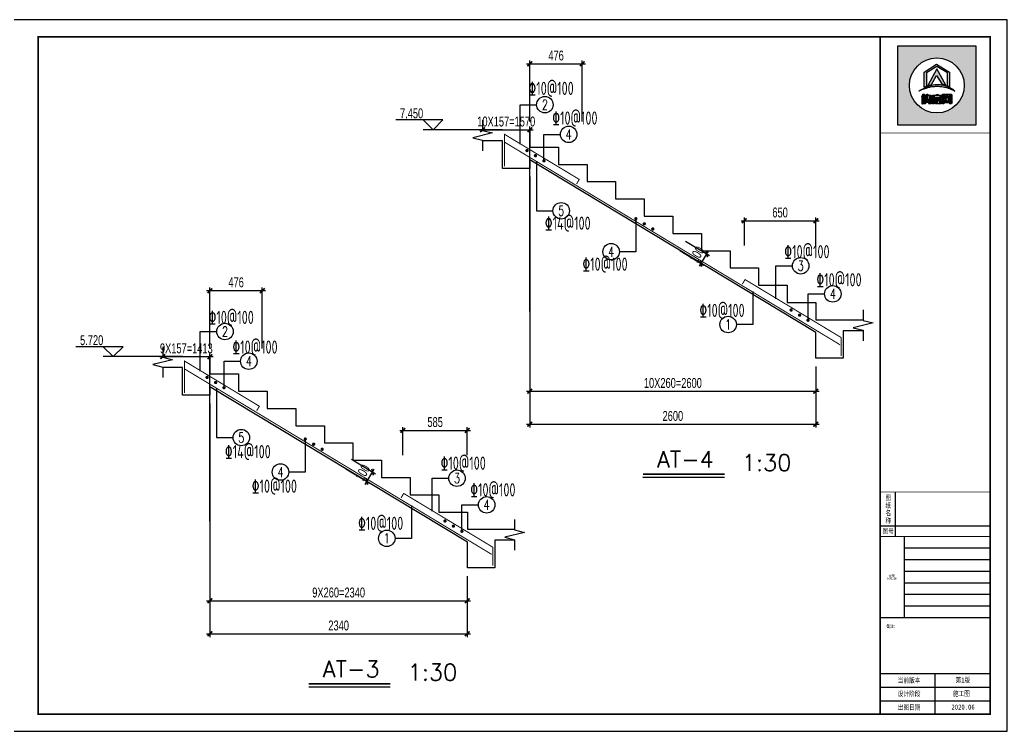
# Model space of a CAD drawing. Header units: millimetres. Extents: x -807114 to 558292, y -468455 to -61603.
# Drawn here: x 521948 to 551876, y -254641 to -233078 of the extents above; entities that cross this region are included whole.
import ezdxf
from ezdxf.enums import TextEntityAlignment as Align

# ---------------------------------------------------------------- set-up
doc = ezdxf.new("R2010")
doc.units = ezdxf.units.MM
doc.header["$LTSCALE"] = 1000
for name, color, linetype in [('DIM', 3, 'Continuous'), ('NUM', 7, 'Continuous'), ('PUB_TEXT', 3, 'Continuous'), ('PUB_TITLE', 4, 'Continuous'), ('REIN', 1, 'Continuous'), ('STAIR_DE', 7, 'Continuous'), ('TEXT', 7, 'Continuous'), ('THIN', 7, 'Continuous')]:
    doc.layers.add(name, color=color, linetype=linetype)
doc.styles.add('HCJG_Dim', font='HCJG.shx', dxfattribs={"width": 0.7, "bigfont": 'hztxt.shx'})
doc.styles.add('HCJG_Label', font='HCJG.shx', dxfattribs={"width": 0.7, "bigfont": 'hztxt.shx'})
doc.styles.add('HCJG_Norm', font='txt.shx', dxfattribs={"bigfont": 'hztxt.shx'})
doc.styles.add('HCJG_Num', font='txt.shx', dxfattribs={"width": 0.7, "bigfont": 'hztxt.shx'})
doc.styles.add('TSSD_Norm', font='Tssdeng.shx', dxfattribs={"width": 0.7, "bigfont": 'hztxt.shx'})
doc.styles.add('ZDBOX', font='simsun.ttc', dxfattribs={"width": 0.7})
doc.styles.add('宋体', font='simsun.ttc', dxfattribs={"width": 0.8})
doc.dimstyles.new('HCJG_30_100', dxfattribs={"dimtxt": 300, "dimasz": 100, "dimexe": 100, "dimexo": 250, "dimgap": 100, "dimtad": 1, "dimdec": 0, "dimlfac": 0.3, "dimzin": 0, "dimdsep": 46, "dimtxsty": 'HCJG_Dim', "dimblk": 'ArchTick', "dimcen": 0, "dimdle": 100, "dimclrd": 3, "dimclre": 3, "dimclrt": 7, "dimadec": 0, "dimazin": 0, "dimtfac": 1, "dimtdec": 0, "dimtix": 1, "dimtmove": 2, "dimatfit": 3, "dimfxl": 1, "dimtolj": 1, "dimtzin": 0, "dimarcsym": 0})

# ---------------------------------------------------------------- blocks, each defined once
blk = doc.blocks.new('sadasfafa')
h = blk.add_hatch(color=252)
h.dxf.hatch_style = 1
h.paths.add_polyline_path([(1853311, -2488040), (1853311, -2490368), (1855639, -2490368), (1855639, -2488040)])
h.paths.add_polyline_path([(1855286, -2489204, 1), (1853664, -2489204, 1)], flags=16)
edge = h.paths.add_edge_path(flags=0)
edge.add_spline(control_points=[(1853945, -2489376), (1853935, -2489385), (1854022, -2489327), (1854064, -2489324), (1854178, -2489280), (1854273, -2489257), (1854375, -2489242), (1854470, -2489236), (1854555, -2489239), (1854630, -2489250), (1854700, -2489259), (1854781, -2489280), (1854854, -2489303), (1854917, -2489335), (1854967, -2489354), (1854993, -2489368), (1855014, -2489382), (1854982, -2489354), (1854965, -2489332), (1854910, -2489297), (1854854, -2489260), (1854784, -2489234), (1854713, -2489206), (1854640, -2489189), (1854569, -2489179), (1854497, -2489176), (1854414, -2489178), (1854321, -2489198), (1854229, -2489222), (1854147, -2489257), (1854080, -2489292), (1854021, -2489325), (1853977, -2489352), (1853953, -2489369), (1853945, -2489376)], knot_values=[0, 0, 0, 0, 114.670179, 423.637006, 763.89867, 1083.683754, 1343.405239, 1688.07646, 1952.326814, 2113.699055, 2375.693807, 2595.188681, 2872.839541, 3068.155951, 3238.592156, 3348.056762, 3361.095167, 3431.805845, 3527.265261, 3733.200323, 3952.805082, 4160.23278, 4398.128766, 4650.488133, 4837.16968, 5050.428326, 5308.684497, 5588.159898, 5913.430939, 6163.12325, 6398.139207, 6601.625078, 6772.549769, 6871.149972, 6871.149972, 6871.149972, 6871.149972], degree=3, periodic=1)
h.paths.add_polyline_path([(1854530, -2489580), (1854534, -2489580), (1854534, -2489603), (1854618, -2489603), (1854618, -2489621), (1854481, -2489621), (1854481, -2489650), (1854589, -2489650), (1854599, -2489656), (1854606, -2489666), (1854606, -2489733), (1854600, -2489742), (1854590, -2489750), (1854506, -2489750), (1854514, -2489740), (1854518, -2489731), (1854552, -2489731), (1854558, -2489728), (1854560, -2489721), (1854560, -2489675), (1854558, -2489670), (1854553, -2489667), (1854481, -2489667), (1854481, -2489750), (1854436, -2489750), (1854436, -2489626), (1854433, -2489621), (1854406, -2489621), (1854406, -2489603), (1854488, -2489603), (1854488, -2489590)], flags=0)
h.paths.add_polyline_path([(1854486, -2489468), (1854506, -2489461), (1854506, -2489485), (1854510, -2489489), (1854601, -2489489), (1854609, -2489494), (1854615, -2489502), (1854615, -2489556), (1854607, -2489564), (1854599, -2489569), (1854401, -2489569), (1854394, -2489573), (1854394, -2489750), (1854349, -2489750), (1854349, -2489504), (1854355, -2489495), (1854367, -2489489), (1854462, -2489489), (1854462, -2489474)], flags=0)
h.paths.add_polyline_path([(1854394, -2489554), (1854394, -2489512), (1854404, -2489506), (1854562, -2489506), (1854570, -2489513), (1854570, -2489554)], flags=0)
h.paths.add_polyline_path([(1854214, -2489569), (1854203, -2489632), (1854193, -2489683), (1854194, -2489689), (1854218, -2489689), (1854220, -2489683), (1854214, -2489633), (1854254, -2489614), (1854263, -2489686), (1854263, -2489700), (1854255, -2489709), (1854159, -2489709), (1854150, -2489702), (1854148, -2489692), (1854173, -2489569)], flags=0)
h.paths.add_polyline_path([(1854187, -2489466), (1854213, -2489458), (1854207, -2489496), (1854296, -2489496), (1854305, -2489498), (1854312, -2489505), (1854314, -2489513), (1854314, -2489733), (1854310, -2489741), (1854301, -2489750), (1854231, -2489750), (1854238, -2489741), (1854243, -2489730), (1854261, -2489730), (1854268, -2489727), (1854270, -2489720), (1854270, -2489531), (1854270, -2489526), (1854267, -2489521), (1854260, -2489516), (1854202, -2489516), (1854201, -2489534), (1854196, -2489558), (1854150, -2489558), (1854159, -2489535), (1854165, -2489504), (1854167, -2489471)], flags=0)
h.paths.add_polyline_path([(1854140, -2489544), (1854140, -2489750), (1854114, -2489750), (1854114, -2489544)], flags=0)
h.paths.add_polyline_path([(1854056, -2489544), (1854053, -2489750), (1854031, -2489750), (1854031, -2489544)], flags=0)
h.paths.add_polyline_path([(1854107, -2489459), (1854107, -2489508), (1854139, -2489508), (1854139, -2489527), (1854107, -2489527), (1854107, -2489750), (1854062, -2489750), (1854062, -2489527), (1854029, -2489527), (1854029, -2489508), (1854062, -2489508), (1854062, -2489459)], flags=0)
h.paths.add_polyline_path([(1854209, -2489211), (1854471, -2488714), (1854743, -2489200), (1854618, -2489155), (1854470, -2488913), (1854318, -2489172)], flags=0)
h.paths.add_polyline_path([(1854102, -2488808), (1854470, -2488575), (1854848, -2488810), (1854848, -2489247), (1854790, -2489223), (1854790, -2488832), (1854471, -2488643), (1854168, -2488829), (1854168, -2489231), (1854102, -2489257)], flags=0)
h.paths.add_polyline_path([(1854685, -2489750), (1854641, -2489750), (1854641, -2489488), (1854641, -2489484), (1854646, -2489475), (1854656, -2489467), (1854898, -2489467), (1854907, -2489471), (1854916, -2489478), (1854916, -2489731), (1854908, -2489743), (1854902, -2489750), (1854847, -2489750), (1854858, -2489732), (1854866, -2489731), (1854869, -2489724), (1854869, -2489718), (1854867, -2489718), (1854836, -2489718), (1854826, -2489684), (1854814, -2489718), (1854746, -2489718), (1854736, -2489684), (1854722, -2489718), (1854689, -2489718), (1854689, -2489709), (1854691, -2489709), (1854720, -2489621), (1854685, -2489512)], flags=0)
h.paths.add_polyline_path([(1854779, -2489518), (1854809, -2489621), (1854781, -2489709), (1854777, -2489709), (1854750, -2489621), (1854775, -2489518)], flags=0)
h = blk.add_hatch(color=7)
h.dxf.hatch_style = 1
h.paths.add_polyline_path([(1854102, -2489257), (1854168, -2489231), (1854168, -2488829), (1854471, -2488643), (1854790, -2488832), (1854790, -2489223), (1854848, -2489247), (1854848, -2488810), (1854470, -2488575), (1854102, -2488808)])
h = blk.add_hatch(color=7)
h.dxf.hatch_style = 1
h.paths.add_polyline_path([(1854318, -2489172), (1854470, -2488913), (1854618, -2489155), (1854743, -2489200), (1854471, -2488714), (1854209, -2489211)])
h = blk.add_hatch(color=7)
h.dxf.hatch_style = 1
edge = h.paths.add_edge_path()
edge.add_spline(control_points=[(1853945, -2489376), (1853953, -2489369), (1853977, -2489352), (1854021, -2489325), (1854080, -2489292), (1854147, -2489257), (1854229, -2489222), (1854321, -2489198), (1854414, -2489178), (1854497, -2489176), (1854569, -2489179), (1854640, -2489189), (1854713, -2489206), (1854784, -2489234), (1854854, -2489260), (1854910, -2489297), (1854965, -2489332), (1854982, -2489354), (1855014, -2489382), (1854993, -2489368), (1854967, -2489354), (1854917, -2489335), (1854854, -2489303), (1854781, -2489280), (1854700, -2489259), (1854630, -2489250), (1854555, -2489239), (1854470, -2489236), (1854375, -2489242), (1854273, -2489257), (1854178, -2489280), (1854064, -2489324), (1854022, -2489327), (1853935, -2489385), (1853945, -2489376)], knot_values=[0, 0, 0, 0, 98.600203, 269.524894, 473.010766, 708.026723, 957.719033, 1282.990074, 1562.465475, 1820.721647, 2033.980292, 2220.661839, 2473.021206, 2710.917192, 2918.34489, 3137.949649, 3343.884711, 3439.344127, 3510.054805, 3523.09321, 3632.557816, 3802.994021, 3998.310431, 4275.961291, 4495.456165, 4757.450917, 4918.823158, 5183.073513, 5527.744733, 5787.466218, 6107.251302, 6447.512966, 6756.479793, 6871.149972, 6871.149972, 6871.149972, 6871.149972], degree=3, periodic=1)
h = blk.add_hatch(color=7)
h.dxf.hatch_style = 1
h.paths.add_polyline_path([(1854062, -2489459), (1854062, -2489508), (1854029, -2489508), (1854029, -2489527), (1854062, -2489527), (1854062, -2489750), (1854107, -2489750), (1854107, -2489527), (1854139, -2489527), (1854139, -2489508), (1854107, -2489508), (1854107, -2489459)])
h = blk.add_hatch(color=7)
h.dxf.hatch_style = 1
h.paths.add_polyline_path([(1854031, -2489544), (1854031, -2489750), (1854053, -2489750), (1854056, -2489544)])
h = blk.add_hatch(color=7)
h.dxf.hatch_style = 1
h.paths.add_polyline_path([(1854114, -2489544), (1854114, -2489750), (1854140, -2489750), (1854140, -2489544)])
h = blk.add_hatch(color=7)
h.dxf.hatch_style = 1
h.paths.add_polyline_path([(1854173, -2489569), (1854148, -2489692), (1854150, -2489702), (1854159, -2489709), (1854255, -2489709), (1854263, -2489700), (1854263, -2489686), (1854254, -2489614), (1854214, -2489633), (1854220, -2489683), (1854218, -2489689), (1854194, -2489689), (1854193, -2489683), (1854203, -2489632), (1854214, -2489569)])
h = blk.add_hatch(color=7)
h.dxf.hatch_style = 1
h.paths.add_polyline_path([(1854167, -2489471), (1854165, -2489504), (1854159, -2489535), (1854150, -2489558), (1854196, -2489558), (1854201, -2489534), (1854202, -2489516), (1854260, -2489516), (1854267, -2489521), (1854270, -2489526), (1854270, -2489531), (1854270, -2489720), (1854268, -2489727), (1854261, -2489730), (1854243, -2489730), (1854238, -2489741), (1854231, -2489750), (1854301, -2489750), (1854310, -2489741), (1854314, -2489733), (1854314, -2489513), (1854312, -2489505), (1854305, -2489498), (1854296, -2489496), (1854207, -2489496), (1854213, -2489458), (1854187, -2489466)])
h = blk.add_hatch(color=7)
h.dxf.hatch_style = 1
h.paths.add_polyline_path([(1854462, -2489474), (1854462, -2489489), (1854367, -2489489), (1854355, -2489495), (1854349, -2489504), (1854349, -2489750), (1854394, -2489750), (1854394, -2489573), (1854401, -2489569), (1854599, -2489569), (1854607, -2489564), (1854615, -2489556), (1854615, -2489502), (1854609, -2489494), (1854601, -2489489), (1854510, -2489489), (1854506, -2489485), (1854506, -2489461), (1854486, -2489468)])
h.paths.add_polyline_path([(1854394, -2489554), (1854394, -2489512), (1854404, -2489506), (1854562, -2489506), (1854570, -2489513), (1854570, -2489554)], flags=16)
h = blk.add_hatch(color=7)
h.dxf.hatch_style = 1
h.paths.add_polyline_path([(1854488, -2489590), (1854488, -2489603), (1854406, -2489603), (1854406, -2489621), (1854433, -2489621), (1854436, -2489626), (1854436, -2489750), (1854481, -2489750), (1854481, -2489667), (1854553, -2489667), (1854558, -2489670), (1854560, -2489675), (1854560, -2489721), (1854558, -2489728), (1854552, -2489731), (1854518, -2489731), (1854514, -2489740), (1854506, -2489750), (1854590, -2489750), (1854600, -2489742), (1854606, -2489733), (1854606, -2489666), (1854599, -2489656), (1854589, -2489650), (1854481, -2489650), (1854481, -2489621), (1854618, -2489621), (1854618, -2489603), (1854534, -2489603), (1854534, -2489580), (1854530, -2489580)])
h = blk.add_hatch(color=7)
h.dxf.hatch_style = 1
h.paths.add_polyline_path([(1854685, -2489512), (1854685, -2489493), (1854693, -2489483), (1854862, -2489483), (1854869, -2489491), (1854869, -2489724), (1854866, -2489731), (1854858, -2489732), (1854847, -2489750), (1854902, -2489750), (1854908, -2489743), (1854916, -2489731), (1854916, -2489478), (1854907, -2489471), (1854898, -2489467), (1854656, -2489467), (1854646, -2489475), (1854641, -2489484), (1854641, -2489488), (1854641, -2489750), (1854685, -2489750)])
h = blk.add_hatch(color=7)
h.dxf.hatch_style = 1
h.paths.add_polyline_path([(1854866, -2489709), (1854840, -2489621), (1854866, -2489512), (1854836, -2489512), (1854824, -2489558), (1854808, -2489512), (1854745, -2489512), (1854734, -2489557), (1854719, -2489512), (1854689, -2489512), (1854720, -2489621), (1854691, -2489709), (1854689, -2489709), (1854689, -2489710), (1854689, -2489718), (1854722, -2489718), (1854736, -2489684), (1854746, -2489718), (1854814, -2489718), (1854826, -2489684), (1854836, -2489718), (1854867, -2489718), (1854867, -2489709)])
h.paths.add_polyline_path([(1854779, -2489518), (1854809, -2489621), (1854781, -2489709), (1854777, -2489709), (1854750, -2489621), (1854775, -2489518)], flags=16)
for points in [[(1855639, -2488040), (1853311, -2488040), (1853311, -2490368), (1855639, -2490368)], [(1854102, -2489257), (1854102, -2488808), (1854470, -2488575), (1854848, -2488810), (1854848, -2489247), (1854790, -2489223), (1854790, -2488832), (1854471, -2488643), (1854168, -2488829), (1854168, -2489231)], [(1854209, -2489211), (1854318, -2489172), (1854470, -2488913), (1854618, -2489155), (1854743, -2489200), (1854471, -2488714)], [(1854062, -2489459), (1854107, -2489459), (1854107, -2489508), (1854139, -2489508), (1854139, -2489527), (1854107, -2489527), (1854107, -2489750), (1854062, -2489750), (1854062, -2489527), (1854029, -2489527), (1854029, -2489508), (1854062, -2489508)], [(1854056, -2489544), (1854031, -2489544), (1854031, -2489750), (1854053, -2489750)], [(1854114, -2489544), (1854140, -2489544), (1854140, -2489750), (1854114, -2489750)], [(1854462, -2489474), (1854486, -2489468), (1854506, -2489461), (1854506, -2489485), (1854510, -2489489), (1854601, -2489489), (1854609, -2489494), (1854615, -2489502), (1854615, -2489556), (1854607, -2489564), (1854599, -2489569), (1854401, -2489569), (1854394, -2489573), (1854394, -2489750), (1854349, -2489750), (1854349, -2489504), (1854355, -2489495), (1854367, -2489489), (1854462, -2489489)], [(1854394, -2489554), (1854570, -2489554), (1854570, -2489513), (1854562, -2489506), (1854404, -2489506), (1854394, -2489512)], [(1854488, -2489590), (1854530, -2489580), (1854534, -2489580), (1854534, -2489603), (1854618, -2489603), (1854618, -2489621), (1854481, -2489621), (1854481, -2489650), (1854589, -2489650), (1854599, -2489656), (1854606, -2489666), (1854606, -2489733), (1854600, -2489742), (1854590, -2489750), (1854506, -2489750), (1854514, -2489740), (1854518, -2489731), (1854552, -2489731), (1854558, -2489728), (1854560, -2489721), (1854560, -2489675), (1854558, -2489670), (1854553, -2489667), (1854481, -2489667), (1854481, -2489750), (1854436, -2489750), (1854436, -2489626), (1854433, -2489621), (1854406, -2489621), (1854406, -2489603), (1854488, -2489603)], [(1854641, -2489750), (1854641, -2489488), (1854641, -2489484), (1854646, -2489475), (1854656, -2489467), (1854898, -2489467), (1854907, -2489471), (1854916, -2489478), (1854916, -2489731), (1854908, -2489743), (1854902, -2489750), (1854847, -2489750), (1854858, -2489732), (1854866, -2489731), (1854869, -2489724), (1854869, -2489491), (1854862, -2489483), (1854693, -2489483), (1854685, -2489493), (1854685, -2489750)], [(1854775, -2489518), (1854779, -2489518), (1854809, -2489621), (1854781, -2489709), (1854777, -2489709), (1854750, -2489621)]]:
    blk.add_lwpolyline(points, close=True)
for points in [[(1854173, -2489569), (1854214, -2489569), (1854203, -2489632), (1854193, -2489683), (1854194, -2489689), (1854218, -2489689), (1854220, -2489683), (1854214, -2489633), (1854254, -2489614), (1854263, -2489686), (1854263, -2489700), (1854255, -2489709), (1854159, -2489709), (1854150, -2489702), (1854148, -2489692), (1854173, -2489569)], [(1854167, -2489471), (1854187, -2489466), (1854213, -2489458), (1854207, -2489496), (1854296, -2489496), (1854305, -2489498), (1854312, -2489505), (1854314, -2489513), (1854314, -2489733), (1854310, -2489741), (1854301, -2489750), (1854231, -2489750), (1854238, -2489741), (1854243, -2489730), (1854261, -2489730), (1854268, -2489727), (1854270, -2489720), (1854270, -2489531), (1854270, -2489526), (1854267, -2489521), (1854260, -2489516), (1854202, -2489516), (1854201, -2489534), (1854196, -2489558), (1854150, -2489558), (1854150, -2489558), (1854159, -2489535), (1854165, -2489504), (1854167, -2489471)], [(1854866, -2489709), (1854866, -2489709), (1854867, -2489709), (1854867, -2489718), (1854836, -2489718), (1854826, -2489684), (1854814, -2489718), (1854746, -2489718), (1854736, -2489684), (1854722, -2489718), (1854689, -2489718), (1854689, -2489710), (1854689, -2489709), (1854691, -2489709), (1854720, -2489621), (1854689, -2489512)]]:
    blk.add_lwpolyline(points)
at = {"color": 7}
blk.add_lwpolyline([(1854689, -2489512), (1854719, -2489512), (1854734, -2489557), (1854745, -2489512), (1854808, -2489512), (1854824, -2489558), (1854836, -2489512), (1854866, -2489512), (1854840, -2489621), (1854866, -2489709)], dxfattribs=at)
blk.add_circle((1854475, -2489204), 811)
at = {"start_tangent": (-0.74079, -0.671736), "end_tangent": (-0.74079, -0.671736)}
blk.add_spline([(1853945, -2489376), (1853977, -2489357), (1854071, -2489318), (1854178, -2489282), (1854280, -2489257), (1854365, -2489245), (1854479, -2489238), (1854566, -2489241), (1854619, -2489248), (1854704, -2489261), (1854775, -2489279), (1854861, -2489308), (1854920, -2489335), (1854972, -2489357), (1855003, -2489375), (1855007, -2489377), (1854990, -2489361), (1854968, -2489339), (1854913, -2489299), (1854851, -2489261), (1854787, -2489235), (1854714, -2489208), (1854633, -2489189), (1854572, -2489180), (1854501, -2489177), (1854416, -2489181), (1854326, -2489198), (1854222, -2489227), (1854146, -2489259), (1854077, -2489294), (1854019, -2489327), (1853971, -2489357), (1853945, -2489376)], degree=3, dxfattribs=at)
blk = doc.blocks.new('HC_REINO')
at = {"layer": 'NUM'}
blk.add_circle((0, 0), 0.5, dxfattribs=at)
at = {"style": 'HCJG_Num', "width": 0.7}
blk.add_attdef('A', text='', height=0.6, dxfattribs=at).set_placement((0, 0), align=Align.MIDDLE_CENTER)
blk = doc.blocks.new('ArchTick')
at = {"color": 0, "const_width": 0.5}
blk.add_lwpolyline([(-0.71, -0.71), (0.71, 0.71)], dxfattribs=at)
blk = doc.blocks.new('*D10422')
at = {"layer": 'Defpoints', "color": 0}
for p in [(535513, -245522), (533563, -246522), (535513, -246522)]:
    blk.add_point(p, dxfattribs=at)
at = {"layer": 'TEXT', "color": 3, "lineweight": -2}
for p, q in [((533463, -245522), (535613, -245522)), ((533563, -246272), (533563, -245422)), ((535513, -246272), (535513, -245422))]:
    blk.add_line(p, q, dxfattribs=at)
at = {"layer": 'TEXT', "color": 3, "linetype": 'ByBlock', "lineweight": -2, "xscale": 100, "yscale": 100, "zscale": 100, "rotation": 180}
blk.add_blockref('ArchTick', (533563, -245522), dxfattribs=at)
at = {"layer": 'TEXT', "color": 3, "linetype": 'ByBlock', "lineweight": -2, "xscale": 100, "yscale": 100, "zscale": 100}
blk.add_blockref('ArchTick', (535513, -245522), dxfattribs=at)
at = {"layer": 'TEXT', "color": 7, "insert": (534538, -245272), "char_height": 300, "attachment_point": 5, "style": 'HCJG_Dim'}
blk.add_mtext('\\A1;585', dxfattribs=at)
blk = doc.blocks.new('_ArchTick')
at = {"color": 0, "linetype": 'ByBlock', "const_width": 0.15}
blk.add_lwpolyline([(-0.5, -0.5), (0.5, 0.5)], dxfattribs=at)
blk = doc.blocks.new('*D10423')
at = {"layer": 'Defpoints', "color": 0}
for p in [(531786, -246271), (531613, -246556), (532642, -246788)]:
    blk.add_point(p, dxfattribs=at)
at = {"layer": 'DIM', "color": 3, "lineweight": -2}
for p, q in [((532000, -246400), (532727, -246839)), ((531827, -246685), (532555, -247125)), ((532418, -247158), (532693, -246702)), ((532642, -246788), (532693, -246702)), ((532469, -247073), (532418, -247158))]:
    blk.add_line(p, q, dxfattribs=at)
at = {"layer": 'DIM', "color": 3, "linetype": 'ByBlock', "lineweight": -2, "xscale": 100, "yscale": 100, "zscale": 100}
for p, rotation in [((532642, -246788), 238.8745588234167), ((532469, -247073), 58.87455882341674)]:
    blk.add_blockref('ArchTick', p, dxfattribs=dict(at, rotation=rotation))
at = {"layer": 'DIM', "color": 7, "insert": (532341, -246801), "char_height": 300, "attachment_point": 5, "rotation": 58.8746, "style": 'HCJG_Dim'}
blk.add_mtext('\\A1;100', dxfattribs=at)
blk = doc.blocks.new('*D10424')
at = {"layer": 'Defpoints', "color": 0}
for p in [(529300, -241288), (527713, -243288), (529300, -243288)]:
    blk.add_point(p, dxfattribs=at)
at = {"layer": 'DIM', "color": 3, "lineweight": -2}
for p, q in [((527713, -243038), (527713, -241188)), ((529300, -243038), (529300, -241188)), ((527613, -241288), (529400, -241288))]:
    blk.add_line(p, q, dxfattribs=at)
at = {"layer": 'DIM', "color": 3, "linetype": 'ByBlock', "lineweight": -2, "xscale": 100, "yscale": 100, "zscale": 100, "rotation": 180}
blk.add_blockref('ArchTick', (527713, -241288), dxfattribs=at)
at = {"layer": 'DIM', "color": 3, "linetype": 'ByBlock', "lineweight": -2, "xscale": 100, "yscale": 100, "zscale": 100}
blk.add_blockref('ArchTick', (529300, -241288), dxfattribs=at)
at = {"layer": 'DIM', "color": 7, "insert": (528506, -241038), "char_height": 300, "attachment_point": 5, "style": 'HCJG_Dim'}
blk.add_mtext('\\A1;476', dxfattribs=at)
blk = doc.blocks.new('*D10425')
at = {"layer": 'Defpoints', "color": 0}
for p in [(526280, -243288), (527713, -243288), (527713, -248522)]:
    blk.add_point(p, dxfattribs=at)
at = {"layer": 'DIM', "color": 3, "lineweight": -2}
for p, q in [((526180, -243288), (527813, -243288)), ((526280, -243288), (526180, -243288)), ((526280, -243038), (526280, -243188)), ((527713, -248272), (527713, -243188)), ((527713, -243288), (527813, -243288))]:
    blk.add_line(p, q, dxfattribs=at)
at = {"layer": 'DIM', "color": 3, "linetype": 'ByBlock', "lineweight": -2, "xscale": 100, "yscale": 100, "zscale": 100}
blk.add_blockref('ArchTick', (526280, -243288), dxfattribs=at)
at = {"layer": 'DIM', "color": 3, "linetype": 'ByBlock', "lineweight": -2, "xscale": 100, "yscale": 100, "zscale": 100, "rotation": 180}
blk.add_blockref('ArchTick', (527713, -243288), dxfattribs=at)
at = {"layer": 'DIM', "color": 7, "insert": (526997, -243038), "char_height": 300, "attachment_point": 5, "style": 'HCJG_Dim'}
blk.add_mtext('\\A1;9X157=1413', dxfattribs=at)
blk = doc.blocks.new('*D10426')
at = {"layer": 'Defpoints', "color": 0}
for p in [(527713, -244455), (535513, -249688), (535513, -251688)]:
    blk.add_point(p, dxfattribs=at)
at = {"layer": 'DIM', "color": 3, "lineweight": -2}
for p, q in [((527713, -244705), (527713, -251788)), ((535513, -249938), (535513, -251788)), ((527613, -251688), (535613, -251688))]:
    blk.add_line(p, q, dxfattribs=at)
at = {"layer": 'DIM', "color": 3, "linetype": 'ByBlock', "lineweight": -2, "xscale": 100, "yscale": 100, "zscale": 100, "rotation": 180}
blk.add_blockref('ArchTick', (527713, -251688), dxfattribs=at)
at = {"layer": 'DIM', "color": 3, "linetype": 'ByBlock', "lineweight": -2, "xscale": 100, "yscale": 100, "zscale": 100}
blk.add_blockref('ArchTick', (535513, -251688), dxfattribs=at)
at = {"layer": 'DIM', "color": 7, "insert": (531613, -251438), "char_height": 300, "attachment_point": 5, "style": 'HCJG_Dim'}
blk.add_mtext('\\A1;2340', dxfattribs=at)
blk = doc.blocks.new('*D10427')
at = {"layer": 'Defpoints', "color": 0}
for p in [(527713, -249688), (535513, -249688), (535513, -250688)]:
    blk.add_point(p, dxfattribs=at)
at = {"layer": 'DIM', "color": 3, "lineweight": -2}
for p, q in [((527713, -249938), (527713, -250788)), ((535513, -249938), (535513, -250788)), ((527613, -250688), (535613, -250688))]:
    blk.add_line(p, q, dxfattribs=at)
at = {"layer": 'DIM', "color": 3, "linetype": 'ByBlock', "lineweight": -2, "xscale": 100, "yscale": 100, "zscale": 100, "rotation": 180}
blk.add_blockref('ArchTick', (527713, -250688), dxfattribs=at)
at = {"layer": 'DIM', "color": 3, "linetype": 'ByBlock', "lineweight": -2, "xscale": 100, "yscale": 100, "zscale": 100}
blk.add_blockref('ArchTick', (535513, -250688), dxfattribs=at)
at = {"layer": 'DIM', "color": 7, "insert": (531613, -250438), "char_height": 300, "attachment_point": 5, "style": 'HCJG_Dim'}
blk.add_mtext('\\A1;9X260=2340', dxfattribs=at)
blk = doc.blocks.new('*D10428')
at = {"layer": 'Defpoints', "color": 0}
for p in [(546075, -239171), (543908, -240171), (546075, -240171)]:
    blk.add_point(p, dxfattribs=at)
at = {"layer": 'DIM', "color": 3, "lineweight": -2}
for p, q in [((543908, -239921), (543908, -239071)), ((546075, -239921), (546075, -239071)), ((543808, -239171), (546175, -239171))]:
    blk.add_line(p, q, dxfattribs=at)
at = {"layer": 'DIM', "color": 3, "linetype": 'ByBlock', "lineweight": -2, "xscale": 100, "yscale": 100, "zscale": 100, "rotation": 180}
blk.add_blockref('ArchTick', (543908, -239171), dxfattribs=at)
at = {"layer": 'DIM', "color": 3, "linetype": 'ByBlock', "lineweight": -2, "xscale": 100, "yscale": 100, "zscale": 100}
blk.add_blockref('ArchTick', (546075, -239171), dxfattribs=at)
at = {"layer": 'DIM', "color": 7, "insert": (544992, -238921), "char_height": 300, "attachment_point": 5, "style": 'HCJG_Dim'}
blk.add_mtext('\\A1;650', dxfattribs=at)
blk = doc.blocks.new('*D10429')
at = {"layer": 'Defpoints', "color": 0}
for p in [(538995, -234414), (537408, -236414), (538995, -236414)]:
    blk.add_point(p, dxfattribs=at)
at = {"layer": 'DIM', "color": 3, "lineweight": -2}
for p, q in [((537408, -236164), (537408, -234314)), ((538995, -236164), (538995, -234314)), ((537308, -234414), (539095, -234414))]:
    blk.add_line(p, q, dxfattribs=at)
at = {"layer": 'DIM', "color": 3, "linetype": 'ByBlock', "lineweight": -2, "xscale": 100, "yscale": 100, "zscale": 100, "rotation": 180}
blk.add_blockref('ArchTick', (537408, -234414), dxfattribs=at)
at = {"layer": 'DIM', "color": 3, "linetype": 'ByBlock', "lineweight": -2, "xscale": 100, "yscale": 100, "zscale": 100}
blk.add_blockref('ArchTick', (538995, -234414), dxfattribs=at)
at = {"layer": 'DIM', "color": 7, "insert": (538202, -234164), "char_height": 300, "attachment_point": 5, "style": 'HCJG_Dim'}
blk.add_mtext('\\A1;476', dxfattribs=at)
blk = doc.blocks.new('*D10430')
at = {"layer": 'Defpoints', "color": 0}
for p in [(541914, -239658), (541742, -239943), (542770, -240175)]:
    blk.add_point(p, dxfattribs=at)
at = {"layer": 'DIM', "color": 3, "lineweight": -2}
for p, q in [((542128, -239787), (542856, -240227)), ((541956, -240073), (542683, -240512)), ((542546, -240546), (542822, -240089)), ((542770, -240175), (542822, -240089)), ((542598, -240460), (542546, -240546))]:
    blk.add_line(p, q, dxfattribs=at)
at = {"layer": 'DIM', "color": 3, "linetype": 'ByBlock', "lineweight": -2, "xscale": 100, "yscale": 100, "zscale": 100}
for p, rotation in [((542770, -240175), 238.8745588234193), ((542598, -240460), 58.87455882341933)]:
    blk.add_blockref('ArchTick', p, dxfattribs=dict(at, rotation=rotation))
at = {"layer": 'DIM', "color": 7, "insert": (542470, -240188), "char_height": 300, "attachment_point": 5, "rotation": 58.8746, "style": 'HCJG_Dim'}
blk.add_mtext('\\A1;100', dxfattribs=at)
blk = doc.blocks.new('*D10431')
at = {"layer": 'Defpoints', "color": 0}
for p in [(535975, -236414), (537408, -236414), (537408, -242171)]:
    blk.add_point(p, dxfattribs=at)
at = {"layer": 'DIM', "color": 3, "lineweight": -2}
for p, q in [((535875, -236414), (537508, -236414)), ((535975, -236414), (535875, -236414)), ((535975, -236164), (535975, -236314)), ((537408, -241921), (537408, -236314)), ((537408, -236414), (537508, -236414))]:
    blk.add_line(p, q, dxfattribs=at)
at = {"layer": 'DIM', "color": 3, "linetype": 'ByBlock', "lineweight": -2, "xscale": 100, "yscale": 100, "zscale": 100}
blk.add_blockref('ArchTick', (535975, -236414), dxfattribs=at)
at = {"layer": 'DIM', "color": 3, "linetype": 'ByBlock', "lineweight": -2, "xscale": 100, "yscale": 100, "zscale": 100, "rotation": 180}
blk.add_blockref('ArchTick', (537408, -236414), dxfattribs=at)
at = {"layer": 'DIM', "color": 7, "insert": (536692, -236164), "char_height": 300, "attachment_point": 5, "style": 'HCJG_Dim'}
blk.add_mtext('\\A1;10X157=1570', dxfattribs=at)
blk = doc.blocks.new('*D10432')
at = {"layer": 'Defpoints', "color": 0}
for p in [(537408, -237581), (546075, -243337), (546075, -245337)]:
    blk.add_point(p, dxfattribs=at)
at = {"layer": 'DIM', "color": 3, "lineweight": -2}
for p, q in [((537408, -237831), (537408, -245437)), ((546075, -243587), (546075, -245437)), ((537308, -245337), (546175, -245337))]:
    blk.add_line(p, q, dxfattribs=at)
at = {"layer": 'DIM', "color": 3, "linetype": 'ByBlock', "lineweight": -2, "xscale": 100, "yscale": 100, "zscale": 100, "rotation": 180}
blk.add_blockref('ArchTick', (537408, -245337), dxfattribs=at)
at = {"layer": 'DIM', "color": 3, "linetype": 'ByBlock', "lineweight": -2, "xscale": 100, "yscale": 100, "zscale": 100}
blk.add_blockref('ArchTick', (546075, -245337), dxfattribs=at)
at = {"layer": 'DIM', "color": 7, "insert": (541742, -245087), "char_height": 300, "attachment_point": 5, "style": 'HCJG_Dim'}
blk.add_mtext('\\A1;2600', dxfattribs=at)
blk = doc.blocks.new('*D10433')
at = {"layer": 'Defpoints', "color": 0}
for p in [(537408, -243337), (546075, -243337), (546075, -244337)]:
    blk.add_point(p, dxfattribs=at)
at = {"layer": 'DIM', "color": 3, "lineweight": -2}
for p, q in [((537408, -243587), (537408, -244437)), ((546075, -243587), (546075, -244437)), ((537308, -244337), (546175, -244337))]:
    blk.add_line(p, q, dxfattribs=at)
at = {"layer": 'DIM', "color": 3, "linetype": 'ByBlock', "lineweight": -2, "xscale": 100, "yscale": 100, "zscale": 100, "rotation": 180}
blk.add_blockref('ArchTick', (537408, -244337), dxfattribs=at)
at = {"layer": 'DIM', "color": 3, "linetype": 'ByBlock', "lineweight": -2, "xscale": 100, "yscale": 100, "zscale": 100}
blk.add_blockref('ArchTick', (546075, -244337), dxfattribs=at)
at = {"layer": 'DIM', "color": 7, "insert": (541742, -244087), "char_height": 300, "attachment_point": 5, "style": 'HCJG_Dim'}
blk.add_mtext('\\A1;10X260=2600', dxfattribs=at)

msp = doc.modelspace()

# ---------------------------------------------------------------- linework, layer by layer
for p, q in [((548487.5, -248736.8), (548487.5, -247389.1)), ((548025.4, -248415.9), (551362.6, -248415.9))]:
    msp.add_line(p, q)
at = {"const_width": 25.7}
for points in [[(548025.4, -236507.6), (551362.6, -236507.6)], [(548025.4, -247389.1), (551362.6, -247389.1)], [(548025.4, -248736.8), (551362.6, -248736.8)], [(548025.4, -251189.9), (551362.6, -251189.9)]]:
    msp.add_lwpolyline(points, dxfattribs=at)
at = {"layer": 'NUM', "const_width": 50}
for points in [[(543307.8, -246851.5), (540836.5, -246851.5)], [(533179.4, -253202.4), (530708, -253202.4)]]:
    msp.add_lwpolyline(points, dxfattribs=at)
at = {"layer": 'NUM'}
for points in [[(543302, -246951.5), (540836.5, -246951.5)], [(533173.6, -253302.4), (530708, -253302.4)]]:
    msp.add_lwpolyline(points, dxfattribs=at)
at = {"layer": 'PUB_TITLE'}
for p, q in [((548025.4, -252895.5), (551362.6, -252895.5)), ((549694, -254127.7), (549694, -252895.5)), ((548025.4, -253306.2), (551362.6, -253306.2)), ((548025.4, -253717), (551362.6, -253717))]:
    msp.add_line(p, q, dxfattribs=at)
for points in [[(521378.9, -254641.1), (551876, -254641.1), (551876, -233077.5), (521378.9, -233077.5)], [(522504.1, -254127.7), (551362.6, -254127.7), (551362.6, -233590.9), (522504.1, -233590.9)]]:
    msp.add_lwpolyline(points, close=True, dxfattribs=at)
at = {"layer": 'PUB_TITLE', "const_width": 51.3}
msp.add_lwpolyline([(522504.1, -254127.7), (551362.6, -254127.7), (551362.6, -233590.9), (522504.1, -233590.9)], close=True, dxfattribs=at)
msp.add_lwpolyline([(548025.4, -254127.7), (548025.4, -233590.9)], dxfattribs=at)
at = {"layer": 'PUB_TITLE'}
msp.add_lwpolyline([(548025.4, -251189.9), (551362.6, -251189.9)], dxfattribs=at)
for points in [[(548751.5, -248736.8), (548751.5, -248736.8), (548751.5, -251174.5), (548751.5, -251174.5)], [(548751.5, -249087.2), (548751.5, -249087.2), (550696.3, -249087.2), (551362.6, -249087.2)], [(548751.5, -249437.7), (548751.5, -249437.7), (550696.3, -249437.7), (551362.6, -249437.7)], [(548751.5, -249788.1), (548751.5, -249788.1), (550696.3, -249788.1), (551362.6, -249788.1)], [(548751.5, -250138.6), (548751.5, -250138.6), (550696.3, -250138.6), (551362.6, -250138.6)], [(548751.5, -250489), (548751.5, -250489), (550696.3, -250489), (551362.6, -250489)], [(548751.5, -250839.5), (548751.5, -250839.5), (550696.3, -250839.5), (551362.6, -250839.5)]]:
    msp.add_open_spline(points, degree=3, dxfattribs=at)
at = {"layer": 'REIN', "const_width": 30}
for points in [[(536640, -237515.7), (536640, -236549.3), (538905.4, -237917.3), (538823.6, -238052.8)], [(546811.9, -242929.1), (536641.1, -236787.5)], [(543848.5, -241087.1), (543930.4, -240951.6), (546843.3, -242710.6), (546843.3, -243272.4)], [(526944.9, -244389.9), (526944.9, -243423.5), (529210.3, -244791.5), (529128.5, -244927)], [(536250.2, -249280), (526946, -243661.7)], [(533503.4, -247568.8), (533585.3, -247433.3), (536281.6, -249061.4), (536281.6, -249623.2)]]:
    msp.add_lwpolyline(points, dxfattribs=at)
at = {"layer": 'REIN', "const_width": 50}
for points in [[(537296, -237042.3, 1), (537346, -237042.3, 1)], [(537552.9, -237197.4, 1), (537602.9, -237197.4, 1)], [(537809.7, -237352.5, 1), (537859.7, -237352.5, 1)], [(540594.8, -239108.3, 1), (540644.8, -239108.3, 1)], [(540851.6, -239263.3, 1), (540901.6, -239263.3, 1)], [(541108.4, -239418.4, 1), (541158.4, -239418.4, 1)], [(545299.9, -241875.5, 1), (545349.9, -241875.5, 1)], [(545556.7, -242030.5, 1), (545606.7, -242030.5, 1)], [(545813.6, -242185.6, 1), (545863.6, -242185.6, 1)], [(527600.9, -243916.5, 1), (527650.9, -243916.5, 1)], [(527857.7, -244071.6, 1), (527907.7, -244071.6, 1)], [(528114.5, -244226.7, 1), (528164.5, -244226.7, 1)], [(530574.7, -245786.2, 1), (530624.7, -245786.2, 1)], [(530831.5, -245941.3, 1), (530881.5, -245941.3, 1)], [(531088.3, -246096.4, 1), (531138.3, -246096.4, 1)], [(534810.4, -248269.9, 1), (534860.4, -248269.9, 1)], [(535067.2, -248425, 1), (535117.2, -248425, 1)], [(535324, -248580.1, 1), (535374, -248580.1, 1)]]:
    msp.add_lwpolyline(points, format="xyb", close=True, dxfattribs=at)
at = {"layer": 'STAIR_DE'}
for p, q in [((535975, -236414), (536541.7, -236414)), ((536541.7, -236414), (537408.3, -236414)), ((537408.3, -236414), (537408.3, -236937.4)), ((536575, -236747.4), (535975, -236747.4)), ((536575, -237580.7), (536575, -236747.4)), ((537408.3, -236937.4), (538275, -236937.4)), ((538275, -236937.4), (538275, -237460.7)), ((537408.3, -237580.7), (536575, -237580.7)), ((537408.3, -237326.8), (537408.3, -237580.7)), ((546075, -242560.1), (537408.3, -237326.8)), ((538275, -237460.7), (539141.7, -237460.7)), ((539141.7, -237460.7), (539141.7, -237984)), ((539141.7, -237984), (540008.3, -237984)), ((540008.3, -237984), (540008.3, -238507.4)), ((540008.3, -238507.4), (540875, -238507.4)), ((540875, -238507.4), (540875, -239030.7)), ((540875, -239030.7), (541741.7, -239030.7)), ((541741.7, -239030.7), (541741.7, -239554)), ((541741.7, -239554), (542608.3, -239554)), ((542608.3, -239554), (542608.3, -240077.4)), ((542608.3, -240077.4), (543475, -240077.4)), ((543475, -240077.4), (543475, -240600.7)), ((543475, -240600.7), (544341.7, -240600.7)), ((544341.7, -240600.7), (544341.7, -241124)), ((544341.7, -241124), (545208.3, -241124)), ((545208.3, -241124), (545208.3, -241647.4)), ((545208.3, -241647.4), (546075, -241647.4)), ((546075, -241647.4), (546075, -242170.7)), ((546075, -242170.7), (547508.3, -242170.7)), ((546075, -243337.4), (546075, -242560.1)), ((546908.3, -242504), (546908.3, -243337.4)), ((547508.3, -242504), (546908.3, -242504)), ((526279.9, -243288.2), (526846.6, -243288.2)), ((526846.6, -243288.2), (527713.2, -243288.2)), ((527713.2, -243288.2), (527713.2, -243811.5)), ((546908.3, -243337.4), (546075, -243337.4)), ((526879.9, -243621.5), (526279.9, -243621.5)), ((526879.9, -244454.9), (526879.9, -243621.5)), ((527713.2, -243811.5), (528579.9, -243811.5)), ((528579.9, -243811.5), (528579.9, -244334.9)), ((527713.2, -244200.9), (527713.2, -244454.9)), ((535513.2, -248910.9), (527713.2, -244200.9)), ((527713.2, -244454.9), (526879.9, -244454.9)), ((528579.9, -244334.9), (529446.6, -244334.9)), ((529446.6, -244334.9), (529446.6, -244858.2)), ((529446.6, -244858.2), (530313.2, -244858.2)), ((530313.2, -244858.2), (530313.2, -245381.5)), ((530313.2, -245381.5), (531179.9, -245381.5)), ((531179.9, -245381.5), (531179.9, -245904.9)), ((531179.9, -245904.9), (532046.6, -245904.9)), ((532046.6, -245904.9), (532046.6, -246428.2)), ((532046.6, -246428.2), (532913.2, -246428.2)), ((532913.2, -246428.2), (532913.2, -246951.5)), ((532913.2, -246951.5), (533779.9, -246951.5)), ((533779.9, -246951.5), (533779.9, -247474.9)), ((533779.9, -247474.9), (534646.5, -247474.9)), ((534646.5, -247474.9), (534646.5, -247998.2)), ((534646.5, -247998.2), (535513.2, -247998.2)), ((535513.2, -247998.2), (535513.2, -248521.5)), ((535513.2, -248521.5), (536946.6, -248521.5)), ((535513.2, -249688.2), (535513.2, -248910.9)), ((536346.6, -248854.9), (536346.6, -249688.2)), ((536946.6, -248854.9), (536346.6, -248854.9)), ((536346.6, -249688.2), (535513.2, -249688.2))]:
    msp.add_line(p, q, dxfattribs=at)
at = {"layer": 'TEXT'}
for p, q in [((537113.6, -235652.8), (537613.6, -235652.8)), ((537113.6, -236852.8), (537113.6, -235652.8)), ((537834.7, -236552.5), (538334.7, -236552.5)), ((537834.7, -237352.5), (537834.7, -236552.5)), ((537608.3, -237366.8), (537608.3, -238866.8)), ((537608.3, -238866.8), (538108.3, -238866.8)), ((540619.8, -239108.3), (540619.8, -240108.3)), ((540619.8, -240108.3), (540119.8, -240108.3)), ((544867, -240534.7), (545367, -240534.7)), ((544867, -241534.7), (544867, -240534.7)), ((544166.4, -241314.1), (544166.4, -242314.1)), ((545838.6, -241385.6), (546338.6, -241385.6)), ((545838.6, -242185.6), (545838.6, -241385.6)), ((544166.4, -242314.1), (543666.4, -242314.1)), ((527418.4, -243727), (527418.5, -242527)), ((527418.5, -242527), (527918.5, -242527)), ((528139.5, -243426.7), (528639.5, -243426.7)), ((528139.5, -244226.7), (528139.5, -243426.7)), ((527913.2, -244240.9), (527913.2, -245740.9)), ((527913.2, -245740.9), (528413.2, -245740.9)), ((530599.7, -245786.2), (530599.7, -246786.2)), ((530599.7, -246786.2), (530099.7, -246786.2)), ((534449.6, -246972.8), (534949.6, -246972.8)), ((534449.6, -247972.8), (534449.6, -246972.8)), ((533821.2, -247795.8), (533821.2, -248795.8)), ((535349, -247780.1), (535849, -247780.1)), ((535349, -248580.1), (535349, -247780.1)), ((533821.2, -248795.8), (533321.2, -248795.8))]:
    msp.add_line(p, q, dxfattribs=at)
at = {"layer": 'THIN'}
for p, q in [((534775, -236114), (533346.5, -236114)), ((534475, -236414), (534175, -236114)), ((534475, -236414), (534775, -236114)), ((536575, -236414), (534175, -236414)), ((525079.9, -242988.2), (523651.4, -242988.2)), ((524779.9, -243288.2), (524479.9, -242988.2)), ((524779.9, -243288.2), (525079.9, -242988.2)), ((526879.9, -243288.2), (524479.9, -243288.2))]:
    msp.add_line(p, q, dxfattribs=at)
for points in [[(535975, -236114), (535975, -236430.7), (536275, -236505.7), (535675, -236655.7), (535975, -236730.7), (535975, -237047.4)], [(547508.3, -241870.7), (547508.3, -242187.4), (547808.3, -242262.4), (547208.3, -242412.4), (547508.3, -242487.4), (547508.3, -242804)], [(526279.9, -242988.2), (526279.9, -243304.9), (526579.9, -243379.9), (525979.9, -243529.9), (526279.9, -243604.9), (526279.9, -243921.5)], [(536946.6, -248221.5), (536946.6, -248538.2), (537246.6, -248613.2), (536646.6, -248763.2), (536946.6, -248838.2), (536946.6, -249154.9)]]:
    msp.add_lwpolyline(points, dxfattribs=at)

# ---------------------------------------------------------------- block references
at = {"xscale": 1.026432, "yscale": 1.026432, "zscale": 1.026432}
msp.add_blockref('sadasfafa', (-1353750.6, 2319930.7), dxfattribs=at)
at = {"layer": 'NUM'}
ref = msp.add_blockref('HC_REINO', (537863.6, -235652.8), dxfattribs=dict(at, xscale=500, yscale=500, zscale=500))
ref.add_attrib('A', '2', dxfattribs={"color": 0, "height": 300, "style": 'HCJG_Num', "width": 0.7}).set_placement((537863.6, -235652.8), align=Align.MIDDLE_CENTER)
ref = msp.add_blockref('HC_REINO', (538584.7, -236552.5), dxfattribs=dict(at, xscale=500, yscale=500, zscale=500))
ref.add_attrib('A', '4', dxfattribs={"color": 0, "height": 300, "style": 'HCJG_Num', "width": 0.7}).set_placement((538584.7, -236552.5), align=Align.MIDDLE_CENTER)
ref = msp.add_blockref('HC_REINO', (539869.8, -240108.3), dxfattribs=dict(at, xscale=500, yscale=500, zscale=500))
ref.add_attrib('A', '4', dxfattribs={"color": 0, "height": 300, "style": 'HCJG_Num', "width": 0.7}).set_placement((539869.8, -240108.3), align=Align.MIDDLE_CENTER)
ref = msp.add_blockref('HC_REINO', (545617, -240534.7), dxfattribs=dict(at, xscale=500, yscale=500, zscale=500))
ref.add_attrib('A', '3', dxfattribs={"color": 0, "height": 300, "style": 'HCJG_Num', "width": 0.7}).set_placement((545617, -240534.7), align=Align.MIDDLE_CENTER)
ref = msp.add_blockref('HC_REINO', (546588.6, -241385.6), dxfattribs=dict(at, xscale=500, yscale=500, zscale=500))
ref.add_attrib('A', '4', dxfattribs={"color": 0, "height": 300, "style": 'HCJG_Num', "width": 0.7}).set_placement((546588.6, -241385.6), align=Align.MIDDLE_CENTER)
ref = msp.add_blockref('HC_REINO', (543416.4, -242314.1), dxfattribs=dict(at, xscale=500, yscale=500, zscale=500))
ref.add_attrib('A', '1', dxfattribs={"color": 0, "height": 300, "style": 'HCJG_Num', "width": 0.7}).set_placement((543416.4, -242314.1), align=Align.MIDDLE_CENTER)
ref = msp.add_blockref('HC_REINO', (528168.5, -242527), dxfattribs=dict(at, xscale=500, yscale=500, zscale=500))
ref.add_attrib('A', '2', dxfattribs={"color": 0, "height": 300, "style": 'HCJG_Num', "width": 0.7}).set_placement((528168.5, -242527), align=Align.MIDDLE_CENTER)
ref = msp.add_blockref('HC_REINO', (528663.2, -245740.9), dxfattribs=dict(at, xscale=500, yscale=500, zscale=500))
ref.add_attrib('A', '5', dxfattribs={"color": 0, "height": 300, "style": 'HCJG_Num', "width": 0.7}).set_placement((528663.2, -245740.9), align=Align.MIDDLE_CENTER)
ref = msp.add_blockref('HC_REINO', (529849.7, -246786.2), dxfattribs=dict(at, xscale=500, yscale=500, zscale=500))
ref.add_attrib('A', '4', dxfattribs={"color": 0, "height": 300, "style": 'HCJG_Num', "width": 0.7}).set_placement((529849.7, -246786.2), align=Align.MIDDLE_CENTER)
ref = msp.add_blockref('HC_REINO', (535199.6, -246972.8), dxfattribs=dict(at, xscale=500, yscale=500, zscale=500))
ref.add_attrib('A', '3', dxfattribs={"color": 0, "height": 300, "style": 'HCJG_Num', "width": 0.7}).set_placement((535199.6, -246972.8), align=Align.MIDDLE_CENTER)
ref = msp.add_blockref('HC_REINO', (536099, -247780.1), dxfattribs=dict(at, xscale=500, yscale=500, zscale=500))
ref.add_attrib('A', '4', dxfattribs={"color": 0, "height": 300, "style": 'HCJG_Num', "width": 0.7}).set_placement((536099, -247780.1), align=Align.MIDDLE_CENTER)
ref = msp.add_blockref('HC_REINO', (533071.2, -248795.8), dxfattribs=dict(at, xscale=500, yscale=500, zscale=500))
ref.add_attrib('A', '1', dxfattribs={"color": 0, "height": 300, "style": 'HCJG_Num', "width": 0.7}).set_placement((533071.2, -248795.8), align=Align.MIDDLE_CENTER)
at = {"layer": 'TEXT'}
ref = msp.add_blockref('HC_REINO', (538358.3, -238866.8), dxfattribs=dict(at, xscale=500, yscale=500, zscale=500))
ref.add_attrib('A', '5', dxfattribs={"layer": 'NUM', "color": 0, "height": 300, "style": 'HCJG_Num', "width": 0.7}).set_placement((538358.3, -238866.8), align=Align.MIDDLE_CENTER)
ref = msp.add_blockref('HC_REINO', (528889.5, -243426.7), dxfattribs=dict(at, xscale=500, yscale=500, zscale=500))
ref.add_attrib('A', '4', dxfattribs={"layer": 'NUM', "color": 0, "height": 300, "style": 'HCJG_Num', "width": 0.7}).set_placement((528889.5, -243426.7), align=Align.MIDDLE_CENTER)

# ---------------------------------------------------------------- texts
at = {"style": 'ZDBOX', "width": 0.8}
for s, height, p in [('图', 154, (548270.3, -247560.8)), ('纸', 154, (548270.3, -247793.2)), ('名', 154, (548270.3, -248017.6)), ('称', 154, (548270.3, -248253.8)), ('图号', 154.03, (548267.2, -248571.5)), ('备注：', 102.68, (548380.1, -251454.4))]:
    msp.add_text(s, height=height, dxfattribs=at).set_placement(p, align=Align.MIDDLE)
for s, p in [('当前版本', (548555.5, -253171.3)), ('第1版', (550306.3, -253164.3)), ('设计阶段', (548555.5, -253582)), ('施工图', (550225.8, -253575)), ('出图日期', (548555.5, -253992.8)), ('2020.06', (550185.6, -253985.7))]:
    msp.add_text(s, height=154.03, dxfattribs=at).set_placement(p)
at = {"layer": 'NUM', "style": 'HCJG_Norm'}
for s, p in [('AT-4', (541265.7, -246651.5)), ('1:30', (543833.5, -246751.5)), ('AT-3', (531137.3, -253002.4)), ('1:30', (533705, -253102.4))]:
    msp.add_text(s, height=500, dxfattribs=at).set_placement(p)
at = {"layer": 'PUB_TEXT', "color": 8, "style": '宋体'}
msp.add_text('修改', height=65.27, dxfattribs=at).set_placement((548280.7, -249959.1))
at = {"layer": 'PUB_TEXT', "color": 8, "style": '宋体', "width": 0.7}
msp.add_text('REVISION', height=65.27, dxfattribs=at).set_placement((548245.1, -250066.2), align=Align.BOTTOM_LEFT)
at = {"layer": 'TEXT', "style": 'TSSD_Norm', "width": 0.7}
for s, p in [('%%13110@100', (537363.6, -235356.9)), ('%%13110@100', (538084.7, -236256.6)), ('%%13114@100', (537858.3, -239443.4)), ('%%13110@100', (545117, -240306.5)), ('%%13110@100', (546088.6, -241157.4)), ('%%13110@100', (527668.5, -242297.9)), ('%%13110@100', (528389.5, -243197.6)), ('%%13114@100', (528163.2, -246367.4)), ('%%13110@100', (534699.6, -246716.1)), ('%%13110@100', (535599, -247523.4))]:
    msp.add_text(s, height=400, dxfattribs=at).set_placement(p)
for p in [(540369.8, -240684.9), (543916.4, -242085.9), (530349.7, -247412.7), (533571.2, -248539.1)]:
    msp.add_text('%%13110@100', height=400, dxfattribs=at).set_placement(p, align=Align.RIGHT)
at = {"layer": 'THIN', "style": 'HCJG_Label', "width": 0.7}
for s, p in [('7.450', (534175, -236064)), ('5.720', (524479.9, -242938.2))]:
    msp.add_text(s, height=300, dxfattribs=at).set_placement(p, align=Align.RIGHT)

# ---------------------------------------------------------------- dimensions: what is measured, and where the dimension line sits
at = {"layer": 'DIM'}
for base, p1, p2, picture, middle in [((538994.7, -234414), (537408.3, -236414), (538994.7, -236414), '*D10429', (538201.5, -234164)), ((546075, -245337.4), (537408.3, -237580.7), (546075, -243337.4), '*D10432', (541741.7, -245087.4)), ((546075, -239170.7), (543908.3, -240170.7), (546075, -240170.7), '*D10428', (544991.7, -238920.7)), ((529299.5, -241288.2), (527713.2, -243288.2), (529299.5, -243288.2), '*D10424', (528506.4, -241038.2)), ((535513.2, -251688.2), (527713.2, -244454.9), (535513.2, -249688.2), '*D10426', (531613.2, -251438.2))]:
    dim = msp.add_linear_dim(base=base, p1=p1, p2=p2, dimstyle='HCJG_30_100', dxfattribs=at)
    dim.commit()
    dim.dimension.update_dxf_attribs({"geometry": picture, "text_midpoint": middle})
for base, p1, p2, text, picture, middle in [((537408.3, -236414), (535975, -236414), (537408.3, -242170.7), '10X157=1570', '*D10431', (536691.7, -236164)), ((527713.2, -243288.2), (526279.9, -243288.2), (527713.2, -248521.5), '9X157=1413', '*D10425', (526996.6, -243038.2)), ((546075, -244337.4), (537408.3, -243337.4), (546075, -243337.4), '10X260=2600', '*D10433', (541741.7, -244087.4)), ((535513.2, -250688.2), (527713.2, -249688.2), (535513.2, -249688.2), '9X260=2340', '*D10427', (531613.2, -250438.2))]:
    dim = msp.add_linear_dim(base=base, p1=p1, p2=p2, text=text, dimstyle='HCJG_30_100', dxfattribs=at)
    dim.commit()
    dim.dimension.update_dxf_attribs({"geometry": picture, "text_midpoint": middle})
for p1, p2, picture, middle in [((541741.7, -239943.4), (541914, -239658.1), '*D10430', (542469.9, -240188.4)), ((531613.2, -246555.9), (531785.5, -246270.6), '*D10423', (532341.4, -246800.9))]:
    dim = msp.add_aligned_dim(p1=p1, p2=p2, distance=-1000, dimstyle='HCJG_30_100', dxfattribs=at)
    dim.commit()
    dim.dimension.update_dxf_attribs({"geometry": picture, "text_midpoint": middle})
at = {"layer": 'TEXT'}
dim = msp.add_linear_dim(base=(535513.2, -245521.5), p1=(533563.2, -246521.5), p2=(535513.2, -246521.5), dimstyle='HCJG_30_100', dxfattribs=at)
dim.commit()
dim.dimension.update_dxf_attribs({"geometry": '*D10422', "text_midpoint": (534538.2, -245271.5)})

doc.saveas('drawing.dxf')
